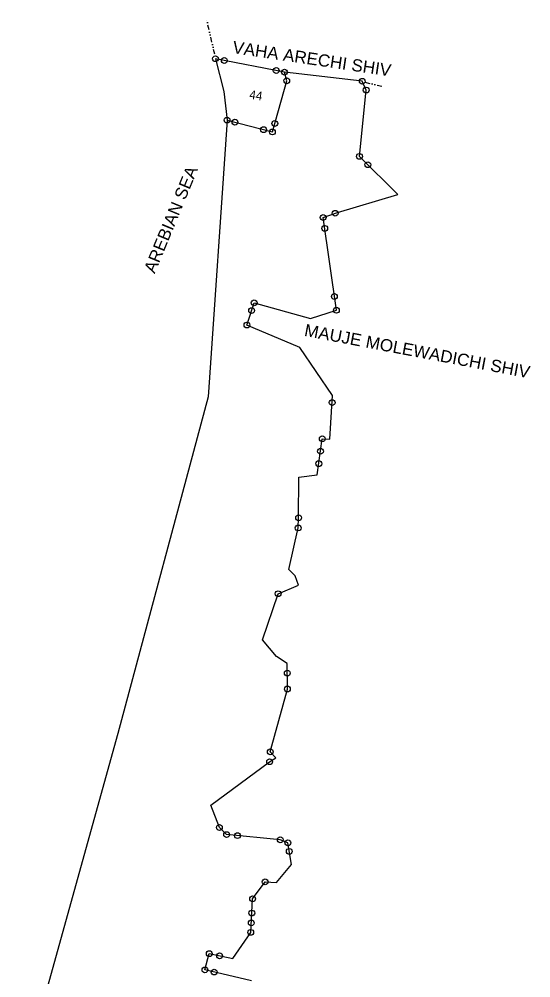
# Model space of a CAD drawing. Header units: metres. Extents: x 316978 to 319159, y 1884800 to 1887676.
# Drawn here: x 317715 to 318233, y 1886704 to 1887676 of the extents above; entities that cross this region are included whole.
import ezdxf

# ---------------------------------------------------------------- set-up
doc = ezdxf.new("R2010")
doc.units = ezdxf.units.M
doc.header["$MEASUREMENT"] = 0
doc.linetypes.add('DIVIDE', pattern=[1.25, 0.5, -0.25, 0, -0.25, 0, -0.25])
for name, color, linetype in [('POLY_PARCEL', 6, 'Continuous'), ('TEXT_MAPOUT', 7, 'Continuous'), ('TEXT_PARCEL', 7, 'Continuous'), ('V_BOUND_LINE', 7, 'Continuous'), ('V_DIVIDE_LINE', 7, 'DIVIDE')]:
    doc.layers.add(name, color=color, linetype=linetype)
doc.styles.get("Standard").update_dxf_attribs({"font": 'arial.ttf'})
doc.styles.add('TEXT_MAP', font='')
doc.styles.get('TEXT_MAP').set_extended_font_data('Kruti Dev 050')

msp = doc.modelspace()

# ---------------------------------------------------------------- linework, layer by layer
for centre in [(317913.46, 1887635.79), (317922.43, 1887634.05), (317975.04, 1887623.82), (317983.43, 1887622.19), (317985.69, 1887613.45), (318062.25, 1887612.97), (318066.26, 1887604.07), (317925.19, 1887573.61), (317933.25, 1887571.5), (317973.59, 1887570.18), (317962.2, 1887563.9), (317971.18, 1887561.55), (318059.39, 1887536.85), (318067.91, 1887528.36), (318022.63, 1887474.9), (318034.74, 1887479.18), (318024.19, 1887463.87), (318033.98, 1887394.81), (317952.68, 1887388.39), (317950.14, 1887380.53), (318035.97, 1887380.81), (317945.4, 1887365.88), (318031.73, 1887287.28), (318021.73, 1887250.65), (318019.95, 1887237.99), (318018.17, 1887225.37), (317997.75, 1887170.52), (317997.34, 1887160.19), (317977.05, 1887093.56), (317986.29, 1887013.12), (317986.36, 1886996.98), (317969.03, 1886933.27), (317968.39, 1886923.25), (317917.44, 1886856.67), (317924.8, 1886849.4), (317935.78, 1886848.34), (317979.17, 1886844.15), (317986.87, 1886841.04), (317988.25, 1886832.41), (317963.84, 1886801.49), (317951.16, 1886784.27), (317950.34, 1886769.93), (317949.76, 1886759.88), (317949.21, 1886750.3), (317907.18, 1886728.73), (317917.71, 1886726.55), (317902.77, 1886712.25), (317912.14, 1886710.08)]:
    msp.add_circle(centre, 2.94)
at = {"layer": 'POLY_PARCEL'}
for p, q in [((317985.69, 1887613.45), (317983.43, 1887622.19)), ((317971.18, 1887561.55), (317985.69, 1887613.45)), ((317925.19, 1887573.61), (317971.18, 1887561.55))]:
    msp.add_line(p, q, dxfattribs=at)
at = {"layer": 'V_BOUND_LINE'}
for p, q in [((317983.43, 1887622.19), (317913.46, 1887635.79)), ((317913.46, 1887635.79), (317922.06, 1887602.59)), ((318062.25, 1887612.97), (317983.43, 1887622.19)), ((318066.26, 1887604.07), (318062.25, 1887612.97)), ((317922.06, 1887602.59), (317925.19, 1887573.61)), ((318059.39, 1887536.85), (318066.26, 1887604.07)), ((317925.19, 1887573.61), (317906.05, 1887293.04)), ((318098.12, 1887498.25), (318059.39, 1887536.85)), ((318037.18, 1887480.05), (318098.12, 1887498.25)), ((318022.63, 1887474.9), (318037.18, 1887480.05)), ((318035.97, 1887380.81), (318022.63, 1887474.9)), ((317945.4, 1887365.88), (317952.68, 1887388.39)), ((317952.68, 1887388.39), (318009.67, 1887372.36)), ((318009.67, 1887372.36), (318035.97, 1887380.81)), ((317999.13, 1887343.03), (317945.4, 1887365.88)), ((318032.14, 1887294.32), (317999.13, 1887343.03)), ((317906.05, 1887293.04), (317814.68, 1886951.75)), ((318029.52, 1887250.06), (318032.14, 1887294.32)), ((318016.58, 1887214.07), (318021.73, 1887250.65)), ((318021.73, 1887250.65), (318029.52, 1887250.06)), ((317997.75, 1887170.52), (317997.95, 1887211.77)), ((317997.95, 1887211.77), (318016.58, 1887214.07)), ((317997.34, 1887160.19), (317997.75, 1887170.52)), ((317987.99, 1887118.05), (317997.34, 1887160.19)), ((317994.38, 1887111.77), (317987.99, 1887118.05)), ((317997.48, 1887102.32), (317994.38, 1887111.77)), ((317977.05, 1887093.56), (317997.48, 1887102.32)), ((317961.1, 1887046.78), (317977.05, 1887093.56)), ((317975.19, 1887029.8), (317961.1, 1887046.78)), ((317986.25, 1887022.83), (317975.19, 1887029.8)), ((317986.36, 1886996.98), (317986.25, 1887022.83)), ((317969.03, 1886933.27), (317986.36, 1886996.98)), ((317814.68, 1886951.75), (317714.55, 1886592.48)), ((317974.63, 1886927.38), (317969.03, 1886933.27)), ((317908.69, 1886879.31), (317968.39, 1886923.25)), ((317968.39, 1886923.25), (317974.63, 1886927.38)), ((317917.44, 1886856.67), (317908.69, 1886879.31)), ((317924.8, 1886849.4), (317917.44, 1886856.67)), ((317979.17, 1886844.15), (317924.8, 1886849.4)), ((317986.87, 1886841.04), (317979.17, 1886844.15)), ((317990.38, 1886819.18), (317986.87, 1886841.04)), ((317975.29, 1886800.91), (317990.38, 1886819.18)), ((317951.16, 1886784.27), (317963.84, 1886801.49)), ((317963.84, 1886801.49), (317975.29, 1886800.91)), ((317949.21, 1886750.3), (317951.16, 1886784.27)), ((317930.93, 1886723.8), (317949.21, 1886750.3)), ((317902.77, 1886712.25), (317907.18, 1886728.73)), ((317907.18, 1886728.73), (317930.93, 1886723.8)), ((317949.83, 1886701.34), (317902.77, 1886712.25))]:
    msp.add_line(p, q, dxfattribs=at)
at = {"layer": 'V_DIVIDE_LINE', "ltscale": 10}
for p, q in [((317912.77, 1887640.37), (317904.44, 1887675.89)), ((318065, 1887611.94), (318084.29, 1887607.35))]:
    msp.add_line(p, q, dxfattribs=at)

# ---------------------------------------------------------------- texts
at = {"layer": 'TEXT_MAPOUT'}
for s, rotation, p in [('VAHA ARECHI SHIV', 351.56441, (317930.14, 1887641.62)), ('AREBIAN SEA', 67.51874, (317851.88, 1887417.37)), ('MAUJE MOLEWADICHI SHIV', 349.30538, (318002.79, 1887354.98))]:
    msp.add_text(s, height=12.3567, rotation=rotation, dxfattribs=at).set_placement(p)
at = {"layer": 'TEXT_PARCEL', "ltscale": 10, "style": 'TEXT_MAP'}
msp.add_text('44', height=8.897, rotation=351.56441, dxfattribs=at).set_placement((317947.32, 1887595.36))

doc.saveas('drawing.dxf')
